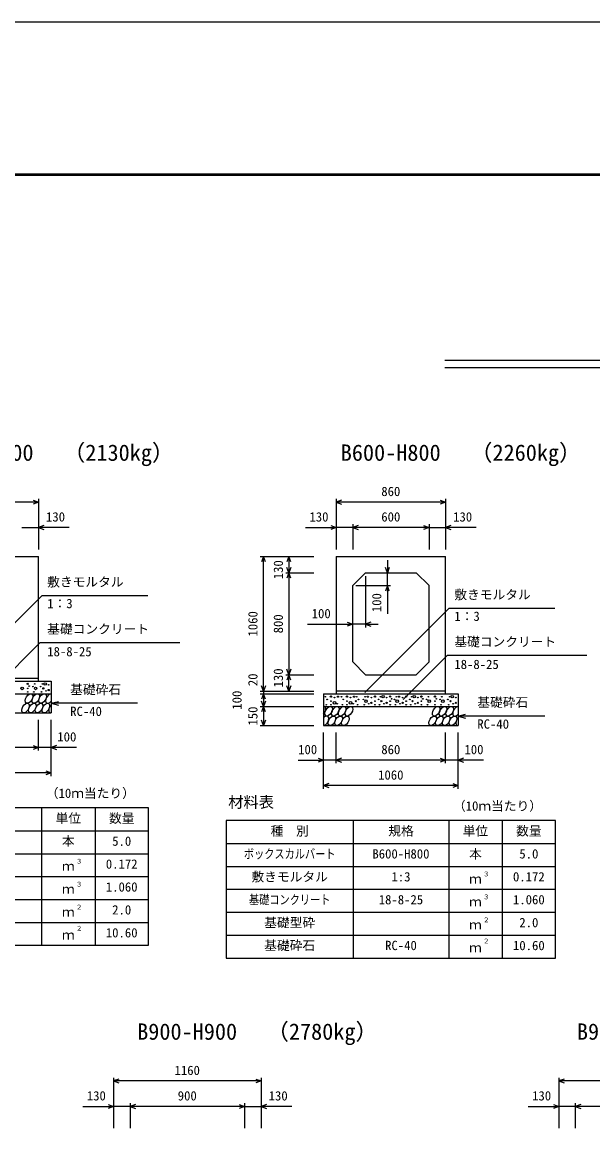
# Model space of a CAD drawing. Units: millimetres, scale not verified. Extents: x -50400 to 50400, y -17820 to 17820.
# Drawn here: x 16862 to 21347, y 9099 to 17820 of the extents above; entities that cross this region are included whole.
import ezdxf
from ezdxf.enums import TextEntityAlignment as Align

# ---------------------------------------------------------------- set-up
doc = ezdxf.new("R2010")
doc.units = ezdxf.units.MM
doc.header["$LTSCALE"] = 60
for name, color, linetype, lineweight in [('0-0_DIM', 7, 'Continuous', 25), ('0-1_Defpoints', 5, 'Continuous', 25), ('0-2_HATCH', 6, 'Continuous', 25), ('0-3_HYO', 3, 'Continuous', 25), ('0-4_HYO2', 4, 'Continuous', 25), ('0-5_OUTLINE', 3, 'Continuous', 25), ('0-7_TXT', 7, 'Continuous', 25), ('0-8_WAKU', 3, 'Continuous', 25)]:
    doc.layers.add(name, color=color, linetype=linetype, lineweight=lineweight)
doc.styles.add('ＭＳ ゴシック', font='')
doc.styles.get('ＭＳ ゴシック').set_extended_font_data('MS Gothic')

msp = doc.modelspace()

# ---------------------------------------------------------------- linework, layer by layer
at = {"layer": '0-0_DIM'}
for p, q in [((16989.98, 14048.78), (16129.98, 14048.78)), ((16989.98, 14073.78), (16989.98, 13676.89)), ((19329.98, 14073.78), (19329.98, 13676.89)), ((20189.98, 14048.78), (19329.98, 14048.78)), ((20189.98, 14073.78), (20189.98, 13676.89)), ((19459.98, 13873.78), (19459.98, 13676.89)), ((20059.98, 13873.78), (20059.98, 13676.89)), ((16859.98, 13848.78), (16989.98, 13848.78)), ((17230.73, 13848.78), (16989.98, 13848.78)), ((19089.24, 13848.78), (19329.98, 13848.78)), ((19459.98, 13848.78), (19329.98, 13848.78)), ((20059.98, 13848.78), (19459.98, 13848.78)), ((20059.98, 13848.78), (20189.98, 13848.78)), ((20430.73, 13848.78), (20189.98, 13848.78)), ((18733.88, 13621.89), (19154.98, 13621.89)), ((18758.88, 12561.89), (18758.88, 13621.89)), ((18958.88, 13621.89), (18958.88, 13491.89)), ((19732.46, 13591.89), (19732.46, 13491.89)), ((18933.88, 13491.89), (19154.98, 13491.89)), ((18958.88, 13491.89), (18958.88, 12691.89)), ((19559.98, 13466.89), (19559.98, 13063.87)), ((19732.46, 13391.89), (19732.46, 13491.89)), ((19484.98, 13391.89), (19757.46, 13391.89)), ((19732.46, 13391.89), (19732.46, 13171.01)), ((16356.2, 12652.55), (17016.48, 13312.83)), ((17848.89, 13312.83), (17016.48, 13312.83)), ((19556.2, 12552.55), (20216.48, 13212.83)), ((21048.89, 13212.83), (20216.48, 13212.83)), ((19105.88, 13088.87), (19459.98, 13088.87)), ((19559.98, 13088.87), (19459.98, 13088.87)), ((19559.98, 13088.87), (19659.98, 13088.87)), ((16658.01, 12598.16), (17002.07, 12942.22)), ((18101.62, 12942.22), (17002.07, 12942.22)), ((19858.01, 12498.16), (20202.07, 12842.22)), ((21301.62, 12842.22), (20202.07, 12842.22)), ((18933.88, 12691.89), (19154.98, 12691.89)), ((18958.88, 12561.89), (18958.88, 12691.89)), ((18733.88, 12561.89), (19154.98, 12561.89)), ((18758.88, 12561.89), (18758.88, 12541.89)), ((17089.98, 12466.89), (17147.94, 12482.42)), ((18733.88, 12541.89), (19154.98, 12541.89)), ((18758.88, 12541.89), (18758.88, 12441.89)), ((17769.79, 12466.89), (17089.98, 12466.89)), ((17089.98, 12466.89), (17147.94, 12451.36)), ((18733.88, 12441.89), (19154.98, 12441.89)), ((18758.88, 12441.89), (18758.88, 12291.89)), ((16989.98, 12095.28), (16989.98, 12336.89)), ((16989.98, 12095.28), (16989.98, 12336.89)), ((17089.98, 11895.28), (17089.98, 12336.89)), ((20289.98, 12366.89), (20347.94, 12382.42)), ((20969.79, 12366.89), (20289.98, 12366.89)), ((20289.98, 12366.89), (20347.94, 12351.36)), ((18733.88, 12291.89), (19154.98, 12291.89)), ((19229.98, 11795.28), (19229.98, 12236.89)), ((19329.98, 11995.28), (19329.98, 12236.89)), ((20189.98, 11995.28), (20189.98, 12236.89)), ((20189.98, 11995.28), (20189.98, 12236.89)), ((20289.98, 11795.28), (20289.98, 12236.89)), ((16989.98, 12120.28), (16129.98, 12120.28)), ((17089.98, 12120.28), (16989.98, 12120.28)), ((17289.53, 12120.28), (17089.98, 12120.28)), ((19030.44, 12020.28), (19229.98, 12020.28)), ((19329.98, 12020.28), (19229.98, 12020.28)), ((20189.98, 12020.28), (19329.98, 12020.28)), ((20289.98, 12020.28), (20189.98, 12020.28)), ((20489.53, 12020.28), (20289.98, 12020.28)), ((17089.98, 11920.28), (16029.98, 11920.28)), ((20289.98, 11820.28), (19229.98, 11820.28)), ((17579.98, 9523.78), (17579.98, 9126.89)), ((18739.98, 9523.78), (18739.98, 9126.89)), ((21079.98, 9523.78), (21079.98, 9126.89)), ((18739.98, 9498.78), (17579.98, 9498.78)), ((22239.98, 9498.78), (21079.98, 9498.78)), ((17339.24, 9298.78), (17579.98, 9298.78)), ((17709.98, 9298.78), (17579.98, 9298.78)), ((17709.98, 9323.78), (17709.98, 9126.89)), ((18609.98, 9298.78), (17709.98, 9298.78)), ((18609.98, 9323.78), (18609.98, 9126.89)), ((18609.98, 9298.78), (18739.98, 9298.78)), ((18980.73, 9298.78), (18739.98, 9298.78)), ((20839.24, 9298.78), (21079.98, 9298.78)), ((21209.98, 9298.78), (21079.98, 9298.78)), ((21209.98, 9323.78), (21209.98, 9126.89)), ((22109.98, 9298.78), (21209.98, 9298.78))]:
    msp.add_line(p, q, dxfattribs=at)
for points in [[(16947.7, 14064.17), (16989.98, 14048.78), (16947.7, 14033.39)], [(19372.27, 14064.17), (19329.98, 14048.78), (19372.27, 14033.39)], [(20147.7, 14064.17), (20189.98, 14048.78), (20147.7, 14033.39)], [(17032.27, 13864.17), (16989.98, 13848.78), (17032.27, 13833.39)], [(19287.7, 13864.17), (19329.98, 13848.78), (19287.7, 13833.39)], [(19502.27, 13864.17), (19459.98, 13848.78), (19502.27, 13833.39)], [(20017.7, 13864.17), (20059.98, 13848.78), (20017.7, 13833.39)], [(20232.27, 13864.17), (20189.98, 13848.78), (20232.27, 13833.39)], [(18774.27, 13579.6), (18758.88, 13621.89), (18743.49, 13579.6)], [(18974.27, 13579.6), (18958.88, 13621.89), (18943.49, 13579.6)], [(18974.27, 13534.17), (18958.88, 13491.89), (18943.49, 13534.17)], [(19747.85, 13534.17), (19732.46, 13491.89), (19717.07, 13534.17)], [(18974.27, 13449.6), (18958.88, 13491.89), (18943.49, 13449.6)], [(19747.85, 13349.6), (19732.46, 13391.89), (19717.07, 13349.6)], [(19417.7, 13104.26), (19459.98, 13088.87), (19417.7, 13073.48)], [(19602.27, 13104.26), (19559.98, 13088.87), (19602.27, 13073.48)], [(18974.27, 12734.17), (18958.88, 12691.89), (18943.49, 12734.17)], [(18974.27, 12649.6), (18958.88, 12691.89), (18943.49, 12649.6)], [(18774.27, 12604.17), (18758.88, 12561.89), (18743.49, 12604.17)], [(18974.27, 12604.17), (18958.88, 12561.89), (18943.49, 12604.17)], [(18774.27, 12499.6), (18758.88, 12541.89), (18743.49, 12499.6)], [(18774.27, 12484.17), (18758.88, 12441.89), (18743.49, 12484.17)], [(18774.27, 12399.6), (18758.88, 12441.89), (18743.49, 12399.6)], [(18774.27, 12334.17), (18758.88, 12291.89), (18743.49, 12334.17)], [(16947.7, 12135.67), (16989.98, 12120.28), (16947.7, 12104.88)], [(17132.27, 12135.67), (17089.98, 12120.28), (17132.27, 12104.88)], [(19187.7, 12035.67), (19229.98, 12020.28), (19187.7, 12004.88)], [(19372.27, 12035.67), (19329.98, 12020.28), (19372.27, 12004.88)], [(20147.7, 12035.67), (20189.98, 12020.28), (20147.7, 12004.88)], [(20332.27, 12035.67), (20289.98, 12020.28), (20332.27, 12004.88)], [(17047.7, 11935.67), (17089.98, 11920.28), (17047.7, 11904.88)], [(19272.27, 11835.67), (19229.98, 11820.28), (19272.27, 11804.88)], [(20247.7, 11835.67), (20289.98, 11820.28), (20247.7, 11804.88)], [(17622.27, 9514.17), (17579.98, 9498.78), (17622.27, 9483.39)], [(18697.7, 9514.17), (18739.98, 9498.78), (18697.7, 9483.39)], [(21122.27, 9514.17), (21079.98, 9498.78), (21122.27, 9483.39)], [(17537.7, 9314.17), (17579.98, 9298.78), (17537.7, 9283.39)], [(17752.27, 9314.17), (17709.98, 9298.78), (17752.27, 9283.39)], [(18567.7, 9314.17), (18609.98, 9298.78), (18567.7, 9283.39)], [(18782.27, 9314.17), (18739.98, 9298.78), (18782.27, 9283.39)], [(21037.7, 9314.17), (21079.98, 9298.78), (21037.7, 9283.39)], [(21252.27, 9314.17), (21209.98, 9298.78), (21252.27, 9283.39)]]:
    msp.add_lwpolyline(points, dxfattribs=at)
at = {"layer": '0-1_Defpoints'}
msp.add_lwpolyline([(0, -17820), (50400, -17820), (50400, 17820), (0, 17820)], close=True, dxfattribs=at)
at = {"layer": '0-2_HATCH'}
for centre, radius in [((16862.07, 12584.05), 10), ((16906.34, 12619.94), 5), ((16906.34, 12584.05), 2.5), ((16906.34, 12556.04), 2.5), ((16917.68, 12602.37), 2.5), ((16947.14, 12598.05), 2.5), ((16954.15, 12556.04), 2.5), ((16968.17, 12584.05), 10), ((16961.16, 12619.07), 2.5), ((17007.54, 12598.05), 2.5), ((17014.55, 12556.04), 2.5), ((17021.56, 12619.07), 2.5), ((17028.57, 12584.05), 5), ((17042.59, 12619.07), 10), ((17049.6, 12563.91), 2.5), ((17070.63, 12570.92), 5), ((17070.63, 12612.06), 2.5), ((19245.95, 12519.07), 2.5), ((19259.97, 12498.05), 2.5), ((19288.84, 12519.94), 5), ((19288.84, 12484.05), 2.5), ((19316.88, 12470.92), 10), ((19316.88, 12512.06), 2.5), ((19344.92, 12519.07), 5), ((19372.05, 12519.07), 2.5), ((19386.07, 12498.05), 2.5), ((19414.95, 12519.94), 5), ((19414.95, 12484.05), 2.5), ((19442.99, 12470.92), 10), ((19442.99, 12512.06), 2.5), ((19471.02, 12519.07), 5), ((19485.04, 12484.05), 5), ((19492.05, 12519.07), 2.5), ((19506.07, 12498.05), 2.5), ((19543.89, 12498.05), 2.5), ((19564.92, 12484.05), 10), ((19557.91, 12519.07), 2.5), ((19578.94, 12519.07), 5), ((19606.98, 12470.92), 5), ((19606.98, 12512.06), 2.5), ((19635.01, 12519.94), 5), ((19635.01, 12484.05), 2.5), ((19663.89, 12498.05), 2.5), ((19677.91, 12519.07), 2.5), ((19684.92, 12484.05), 5), ((19698.94, 12519.07), 10), ((19726.98, 12470.92), 5), ((19726.98, 12512.06), 2.5), ((19755.01, 12519.94), 5), ((19755.01, 12484.05), 2.5), ((19766.35, 12502.37), 2.5), ((19789.11, 12498.05), 2.5), ((19810.14, 12484.05), 10), ((19803.13, 12519.07), 2.5), ((19824.16, 12519.07), 5), ((19852.2, 12470.92), 5), ((19852.2, 12512.06), 2.5), ((19880.24, 12519.94), 5), ((19880.24, 12484.05), 2.5), ((19909.11, 12498.05), 2.5), ((19923.13, 12519.07), 2.5), ((19930.14, 12484.05), 5), ((19944.16, 12519.07), 10), ((19972.2, 12470.92), 5), ((19972.2, 12512.06), 2.5), ((20000.24, 12519.94), 5), ((20000.24, 12484.05), 2.5), ((20011.58, 12502.37), 2.5), ((20041.04, 12498.05), 2.5), ((20062.07, 12484.05), 10), ((20055.06, 12519.07), 2.5), ((20106.34, 12519.94), 5), ((20106.34, 12484.05), 2.5), ((20117.68, 12502.37), 2.5), ((20147.14, 12498.05), 2.5), ((20168.17, 12484.05), 10), ((20161.16, 12519.07), 2.5), ((20207.54, 12498.05), 2.5), ((20221.56, 12519.07), 2.5), ((20228.57, 12484.05), 5), ((20242.59, 12519.07), 10), ((20270.63, 12470.92), 5), ((20270.63, 12512.06), 2.5), ((19252.96, 12456.04), 2.5), ((19288.84, 12456.04), 2.5), ((19337.91, 12463.91), 2.5), ((19379.06, 12456.04), 2.5), ((19414.95, 12456.04), 2.5), ((19464.01, 12463.91), 2.5), ((19499.06, 12456.04), 2.5), ((19550.9, 12456.04), 2.5), ((19585.95, 12463.91), 2.5), ((19635.01, 12456.04), 2.5), ((19670.9, 12456.04), 2.5), ((19705.95, 12463.91), 2.5), ((19755.01, 12456.04), 2.5), ((19796.12, 12456.04), 2.5), ((19831.17, 12463.91), 2.5), ((19880.24, 12456.04), 2.5), ((19916.12, 12456.04), 2.5), ((19951.17, 12463.91), 2.5), ((20000.24, 12456.04), 2.5), ((20048.05, 12456.04), 2.5), ((20106.34, 12456.04), 2.5), ((20154.15, 12456.04), 2.5), ((20214.55, 12456.04), 2.5), ((20249.6, 12463.91), 2.5)]:
    msp.add_circle(centre, radius, dxfattribs=at)
for centre in [(16888.61, 12429.38), (16916.5, 12504.37), (16941.82, 12429.38), (16969.71, 12504.37), (16995.03, 12429.38), (17022.91, 12504.37), (17048.23, 12429.38), (19270.83, 12404.37), (19324.03, 12404.37), (19377.24, 12404.37), (19430.45, 12404.37), (20116.5, 12404.37), (20169.71, 12404.37), (20222.91, 12404.37), (19296.15, 12329.38), (19349.35, 12329.38), (19402.56, 12329.38), (20088.61, 12329.38), (20141.82, 12329.38), (20195.03, 12329.38), (20248.23, 12329.38)]:
    msp.add_ellipse(centre, major_axis=(21.81, 35.31), ratio=0.5792, dxfattribs=at)
for centre, start_param, end_param in [((17076.12, 12504.37), 0.3357715, 4.4411806), ((17101.44, 12429.38), 1.2110787, 3.5658734), ((19217.62, 12404.37), 4.385593, 6.6745444), ((20276.12, 12404.37), 0.3357715, 4.4411806), ((19242.94, 12329.38), 3.5111464, 7.548991), ((20301.44, 12329.38), 1.2110787, 3.5658734)]:
    msp.add_ellipse(centre, major_axis=(21.81, 35.31), ratio=0.5792, start_param=start_param, end_param=end_param, dxfattribs=at)
at = {"layer": '0-3_HYO'}
for p, q in [((17014.98, 11645.28), (17014.98, 10565.28)), ((17434.98, 11645.28), (17434.98, 10565.28)), ((19464.98, 11545.28), (19464.98, 10465.28)), ((20214.98, 11545.28), (20214.98, 10465.28)), ((20634.98, 11545.28), (20634.98, 10465.28)), ((15264.98, 11465.28), (17854.98, 11465.28)), ((18464.98, 11365.28), (21054.98, 11365.28))]:
    msp.add_line(p, q, dxfattribs=at)
for points in [[(15264.98, 10565.28), (17854.98, 10565.28), (17854.98, 11645.28), (15264.98, 11645.28)], [(18464.98, 10465.28), (21054.98, 10465.28), (21054.98, 11545.28), (18464.98, 11545.28)]]:
    msp.add_lwpolyline(points, close=True, dxfattribs=at)
at = {"layer": '0-4_HYO2'}
for p, q in [((15264.98, 11285.28), (17854.98, 11285.28)), ((18464.98, 11185.28), (21054.98, 11185.28)), ((15264.98, 11105.28), (17854.98, 11105.28)), ((18464.98, 11005.28), (21054.98, 11005.28)), ((15264.98, 10925.28), (17854.98, 10925.28)), ((18464.98, 10825.28), (21054.98, 10825.28)), ((15264.98, 10745.28), (17854.98, 10745.28)), ((18464.98, 10645.28), (21054.98, 10645.28))]:
    msp.add_line(p, q, dxfattribs=at)
at = {"layer": '0-5_OUTLINE'}
for p, q in [((16129.98, 13621.89), (16989.98, 13621.89)), ((16989.98, 12641.89), (16989.98, 13621.89)), ((19329.98, 13621.89), (19329.98, 12541.89)), ((19329.98, 13621.89), (20189.98, 13621.89)), ((20189.98, 12541.89), (20189.98, 13621.89)), ((19559.98, 13491.89), (19959.98, 13491.89)), ((20059.98, 13391.89), (19959.98, 13491.89)), ((20059.98, 12791.89), (20059.98, 13391.89)), ((20059.98, 12791.89), (19959.98, 12691.89)), ((16989.98, 12661.89), (16129.98, 12661.89)), ((19559.98, 12691.89), (19959.98, 12691.89)), ((16029.98, 12641.89), (17089.98, 12641.89)), ((17089.98, 12641.89), (17089.98, 12391.89)), ((20189.98, 12561.89), (19329.98, 12561.89)), ((16029.98, 12541.89), (17089.98, 12541.89)), ((19229.98, 12541.89), (19229.98, 12291.89)), ((19229.98, 12541.89), (20289.98, 12541.89)), ((20289.98, 12541.89), (20289.98, 12291.89)), ((16029.98, 12391.89), (17089.98, 12391.89)), ((19229.98, 12441.89), (20289.98, 12441.89)), ((19229.98, 12291.89), (20289.98, 12291.89))]:
    msp.add_line(p, q, dxfattribs=at)
msp.add_lwpolyline([(19559.98, 12691.89), (19459.98, 12791.89), (19459.98, 13391.89), (19559.98, 13491.89)], dxfattribs=at)
at = {"layer": '0-7_TXT'}
for p, q in [((20184.91, 15163.18), (30215.09, 15163.18)), ((20184.91, 15105.58), (30215.09, 15105.58))]:
    msp.add_line(p, q, dxfattribs=at)
at = {"layer": '0-8_WAKU', "lineweight": 50}
msp.add_lwpolyline([(1200, -16620), (49200, -16620), (49200, 16620), (1200, 16620)], close=True, dxfattribs=at)

# ---------------------------------------------------------------- texts
at = {"layer": '0-0_DIM', "style": 'ＭＳ ゴシック'}
for s, p in [('860', (19684.98, 14073.78)), ('130', (17049.62, 13873.78)), ('130', (19120.34, 13873.78)), ('600', (19684.98, 13873.78)), ('130', (20249.62, 13873.78)), ('敷きモルタル', (17059.33, 13362.83)), ('敷きモルタル', (20259.33, 13262.83)), ('1：3', (17059.33, 13192.72)), ('100', (19137.84, 13113.87)), ('1：3', (20259.33, 13092.72)), ('基礎コンクリート', (17059.33, 12992.22)), ('基礎コンクリート', (20259.33, 12892.22)), ('18-8-25', (17059.33, 12814.59)), ('18-8-25', (20259.33, 12714.59)), ('基礎砕石', (17239.72, 12516.89)), ('基礎砕石', (20439.72, 12416.89)), ('RC-40', (17239.72, 12345.51)), ('RC-40', (20439.72, 12245.51)), ('100', (17138.62, 12145.28)), ('100', (19031.34, 12045.28)), ('860', (19684.98, 12045.28)), ('100', (20338.62, 12045.28)), ('1060', (19659.98, 11845.28)), ('1160', (18059.98, 9523.78)), ('130', (17370.34, 9323.78)), ('900', (18084.98, 9323.78)), ('130', (18799.62, 9323.78)), ('130', (20870.34, 9323.78))]:
    msp.add_text(s, height=73.31, dxfattribs=at).set_placement(p, align=Align.BOTTOM_LEFT)
for s, p in [('130', (18933.88, 13441.89)), ('100', (19707.46, 13183.39)), ('1060', (18733.88, 12991.89)), ('800', (18933.88, 13016.89)), ('130', (18933.88, 12591.89)), ('20', (18733.88, 12601.96)), ('100', (18608.88, 12416.89)), ('150', (18733.88, 12291.89))]:
    msp.add_text(s, height=73.31, rotation=90, dxfattribs=at).set_placement(p, align=Align.BOTTOM_LEFT)
at = {"layer": '0-7_TXT', "style": 'ＭＳ ゴシック'}
for s, height, p in [('B600-H700', 128.3, (16166.23, 14334.39)), ('（2130kg）', 128.3, (17183.57, 14334.39)), ('B600-H800', 128.3, (19366.23, 14334.39)), ('（2260kg）', 128.3, (20383.57, 14334.39)), ('（10ｍ当たり）', 73.31, (17048.31, 11701.94)), ('材料表', 87.98, (18481.65, 11620.28)), ('（10ｍ当たり）', 73.31, (20248.31, 11601.94)), ('単位', 73.31, (17124.98, 11505.28)), ('数量', 73.31, (17544.98, 11505.28)), ('規格', 73.31, (19739.98, 11405.28)), ('単位', 73.31, (20324.98, 11405.28)), ('数量', 73.31, (20744.98, 11405.28)), ('本', 73.31, (17174.98, 11325.28)), ('種\u3000別', 73.31, (18814.98, 11405.28)), ('5.0', 73.31, (17569.98, 11325.28)), ('B600-H800', 73.31, (19614.98, 11225.28)), ('本', 73.31, (20374.98, 11225.28)), ('5.0', 73.31, (20769.98, 11225.28)), ('ｍ', 73.31, (17174.98, 11128.61)), ('３', 36.66, (17284.22, 11195.89)), ('0.172', 73.31, (17519.98, 11145.28)), ('敷きモルタル', 73.31, (18664.98, 11045.28)), ('1:3', 73.31, (19764.98, 11045.28)), ('ｍ', 73.31, (20374.98, 11028.61)), ('３', 36.66, (20484.22, 11095.89)), ('0.172', 73.31, (20719.98, 11045.28)), ('ｍ', 73.31, (17174.98, 10948.61)), ('３', 36.66, (17284.22, 11015.89)), ('1.060', 73.31, (17519.98, 10965.28)), ('18-8-25', 73.31, (19664.98, 10865.28)), ('ｍ', 73.31, (20374.98, 10848.61)), ('３', 36.66, (20484.22, 10915.89)), ('1.060', 73.31, (20719.98, 10865.28)), ('ｍ', 73.31, (17174.98, 10768.61)), ('２', 36.66, (17284.22, 10835.89)), ('2.0', 73.31, (17569.98, 10785.28)), ('基礎型砕', 73.31, (18764.98, 10685.28)), ('ｍ', 73.31, (20374.98, 10668.61)), ('２', 36.66, (20484.22, 10735.89)), ('2.0', 73.31, (20769.98, 10685.28)), ('ｍ', 73.31, (17174.98, 10588.61)), ('２', 36.66, (17284.22, 10669.22)), ('10.60', 73.31, (17519.98, 10605.28)), ('基礎砕石', 73.31, (18764.98, 10505.28)), ('RC-40', 73.31, (19714.98, 10505.28)), ('ｍ', 73.31, (20374.98, 10488.61)), ('２', 36.66, (20484.22, 10569.22)), ('10.60', 73.31, (20719.98, 10505.28)), ('B900-H900', 128.3, (17766.23, 9784.39)), ('（2780kg）', 128.3, (18783.57, 9784.39)), ('B900-H1200', 128.3, (21222.48, 9784.39))]:
    msp.add_text(s, height=height, dxfattribs=at).set_placement(p, align=Align.BOTTOM_LEFT)
at = {"layer": '0-7_TXT', "style": 'ＭＳ ゴシック', "width": 0.8}
for s, p in [('ボックスカルバート', (18604.98, 11225.28)), ('基礎コンクリート', (18644.98, 10865.28))]:
    msp.add_text(s, height=73.31, dxfattribs=at).set_placement(p, align=Align.BOTTOM_LEFT)

doc.saveas('drawing.dxf')
